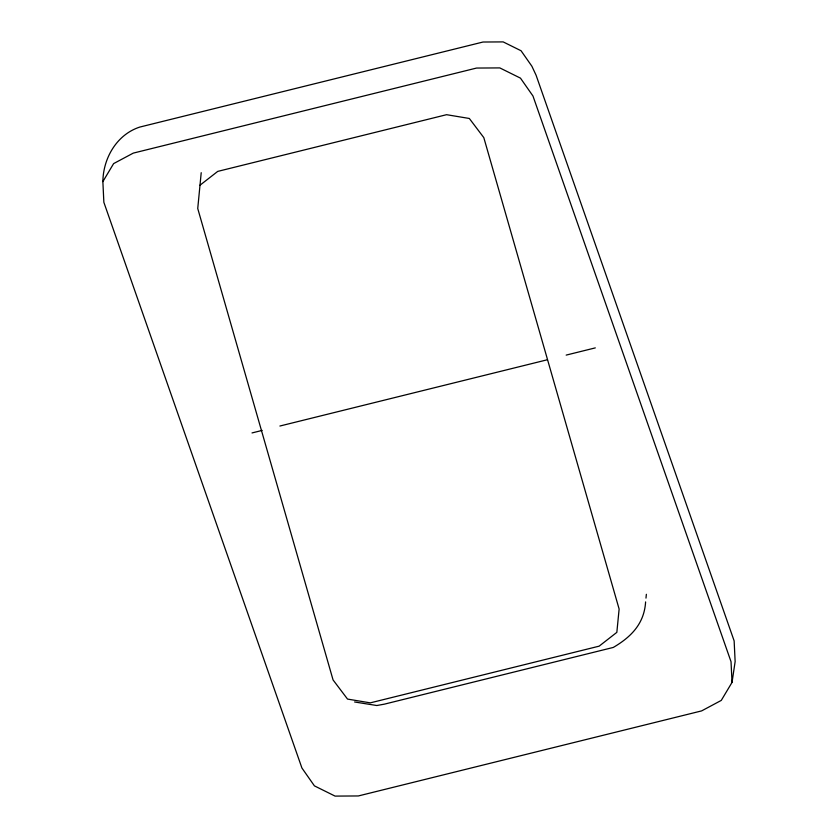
<?xml version="1.0" encoding="UTF-8"?>
<svg xmlns="http://www.w3.org/2000/svg" width="838" height="838" viewBox="0 0 838 838"><rect width="100%" height="100%" fill="white"/><g stroke="black" fill="none" stroke-linecap="round" stroke-linejoin="round"><path stroke-width="1.26" d="M200.02 185.198L217.733 171.392L446.581 114.691L469.332 118.472L483.809 137.621L619.125 609.048L616.841 632.355L599.139 646.161L370.281 702.862L347.529 699.081L333.063 679.932L197.737 208.505L201.214 172.691M645.983 598.112L646.36 594.299M102.865 181.605C103.189 158.225 116.712 134.583 139.747 127.083L483.023 42.026L503.177 41.9L521.058 50.751L531.879 66.223L536.079 75.2L734.14 640.902L735.135 661.611L732.035 682.404L721.267 700.411L701.626 710.896L358.339 795.953L335.074 796.1L314.428 785.876L301.921 768.017L103.86 202.314L102.865 181.605L113.622 163.599L133.273 153.113L476.55 68.056L499.815 67.909L520.471 78.133L532.968 96.003L731.029 661.695L732.035 682.404M645.606 601.914C644.254 623.608 631.276 636.88 613.29 647.439L384.433 704.14L376.796 705.523L354.579 701.972M252.018 432.932L262.158 430.418M279.892 426.029L547.172 359.806M566.174 355.103L595.305 347.885"/></g></svg>
